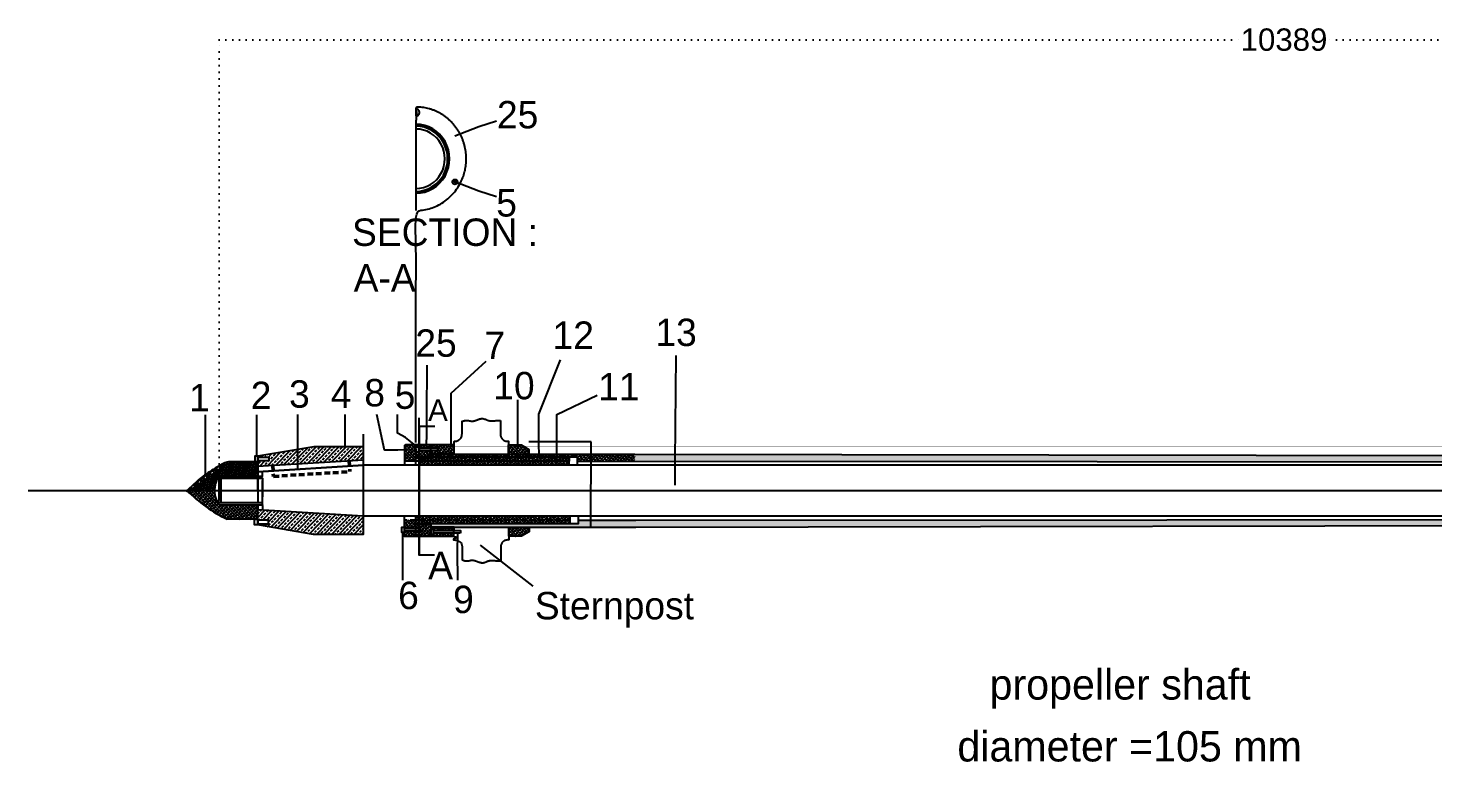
# Model space of a CAD drawing. Header units: millimetres. Extents: x -360 to 5236, y 21 to 1669.
# Drawn here: x -360 to 2784, y 21 to 1662 of the extents above; entities that cross this region are included whole.
import ezdxf

# ---------------------------------------------------------------- set-up
doc = ezdxf.new("R2010")
doc.units = ezdxf.units.MM
doc.header["$MEASUREMENT"] = 0
for name, pattern in [('ACAD_ISO04W100', [30, 24, -3, 0, -3]), ('ACAD_ISO07W100', [3, 0, -3]), ('CENTER', [50.8, 31.75, -6.35, 6.35, -6.35]), ('HIDDEN', [9.525, 6.35, -3.175])]:
    doc.linetypes.add(name, pattern=pattern)
doc.layers.add('C.line', color=2, linetype='ACAD_ISO04W100', lineweight=13)
doc.styles.get("Standard").update_dxf_attribs({"font": 'arial.ttf'})
doc.dimstyles.get("Standard").update_dxf_attribs({"dimtxt": 0.18, "dimasz": 0.18, "dimexe": 0.18, "dimexo": 0.0625, "dimgap": 0.09, "dimtad": 0, "dimtih": 1, "dimtoh": 1, "dimdec": 4, "dimzin": 0, "dimdsep": 46, "dimtxsty": 'Standard', "dimcen": 0.09, "dimadec": 0, "dimazin": 0, "dimtfac": 1, "dimtdec": 4, "dimtofl": 0, "dimtmove": 0, "dimatfit": 3, "dimfxl": 1, "dimtolj": 1, "dimtzin": 0, "dimarcsym": 0})
pattern_1 = [(45.79794, (-20043.0747, 1075.4006), (-4.204116, 4.3228763), []), (45.79794, (-20038.8706, 1075.4006), (-4.204116, 4.3228763), [3.0150394, -1.5075197])]
pattern_2 = [(134.20206, (-20043.0747, 1075.4006), (-4.204116, -4.3228763), []), (134.20206, (-20043.0747, 1079.7234), (-4.204116, -4.3228763), [3.0150394, -1.5075197])]
pattern_3 = [(134.20206, (-20043.453, 1103.294), (-4.204116, -4.3228763), []), (134.20206, (-20043.453, 1107.617), (-4.204116, -4.3228763), [3.0150394, -1.5075197])]
pattern_4 = [(45.79794, (-20043.453, 1103.294), (-4.204116, 4.3228763), []), (45.79794, (-20039.249, 1103.294), (-4.204116, 4.3228763), [3.0150394, -1.5075197])]

# ---------------------------------------------------------------- blocks, each defined once
blk = doc.blocks.new('*D6')
at = {"color": 0, "linetype": 'ACAD_ISO07W100', "lineweight": -2, "ltscale": 5, "transparency": 16777216}
for p, q in [((442.9, 603), (442.9, 1627)), ((443.1, 1626.8), (2733.9, 1626.8)), ((5208.4, 1626.8), (2917.6, 1626.8)), ((5208.6, 605), (5208.6, 1627))]:
    blk.add_line(p, q, dxfattribs=at)
at = {"color": 0, "linetype": 'ACAD_ISO07W100', "ltscale": 5, "transparency": 16777216}
for points in [[(443.1, 1626.8), (443.1, 1626.8), (442.9, 1626.8)], [(5208.4, 1626.8), (5208.4, 1626.8), (5208.6, 1626.8)]]:
    blk.add_solid(points, dxfattribs=at)
at = {"layer": 'Defpoints', "color": 0, "linetype": 'ACAD_ISO07W100', "ltscale": 5, "transparency": 16777216}
for p in [(5208.6, 1626.8), (442.9, 602.9), (5208.6, 605)]:
    blk.add_point(p, dxfattribs=at)
at = {"color": 0, "linetype": 'ACAD_ISO07W100', "ltscale": 5, "transparency": 16777216, "insert": (2825.8, 1626.8), "char_height": 50, "attachment_point": 5}
blk.add_mtext('\\A1;10389', dxfattribs=at)
blk = doc.blocks.new('*D5')
at = {"color": 0, "lineweight": -2, "transparency": 16777216}
for p, q in [((1135.6, 728.4), (1275.1, 728.4)), ((1275, 728.2), (1275, 633)), ((1275, 537.4), (1275, 632.6)), ((1136.9, 537.2), (1275.1, 537.2))]:
    blk.add_line(p, q, dxfattribs=at)
at = {"color": 0, "transparency": 16777216}
for points in [[(1274.9, 728.2), (1275, 728.2), (1275, 728.4)], [(1274.9, 537.4), (1275, 537.4), (1275, 537.2)]]:
    blk.add_solid(points, dxfattribs=at)
at = {"layer": 'Defpoints', "color": 0, "transparency": 16777216}
for p in [(1135.5, 728.4), (1136.9, 537.2), (1275, 537.2)]:
    blk.add_point(p, dxfattribs=at)
at = {"color": 0, "transparency": 16777216, "insert": (1275, 632.8), "char_height": 0.18, "attachment_point": 5}
blk.add_mtext('\\A1;191.2384', dxfattribs=at)
blk = doc.blocks.new('gff')
at = {"ltscale": 2}
h = blk.add_hatch(dxfattribs=at)
h.set_pattern_fill('ANSI33', color=256, scale=142.210935, style=0)
h.set_pattern_definition([(45.79794, (-20043.075, 1075.4), (-8.408232, 8.6457526), []), (45.79794, (-20034.666, 1075.4), (-8.408232, 8.6457526), [6.030079, -3.0150394])])
h.paths.add_polyline_path([(765.98097, 716.99566), (654.65462, 716.99566), (529.75263, 695.72247), (529.75263, 693.64814), (553.77081, 693.64814), (553.77081, 685.35086), (529.75263, 685.35086), (529.75263, 683.27654), (529.75263, 673.457), (765.98097, 687.93299)])
h = blk.add_hatch()
h.set_pattern_fill('ANSI33', color=256, scale=71.105467, style=0)
h.set_pattern_definition(pattern_1)
edge = h.paths.add_edge_path()
edge.add_line((857.56476, 684.89339), (883.42275, 684.89339))
edge.add_line((883.42275, 684.89339), (883.42275, 718.63391))
edge.add_line((883.42275, 718.63391), (880.58235, 720.86599))
edge.add_line((880.58235, 720.86599), (860.60688, 720.86599))
edge.add_ellipse((860.60688, 717.73794), major_axis=(0, 3.12805), ratio=0.9725274726, start_angle=0, end_angle=90)
edge.add_line((857.56476, 717.73794), (857.56476, 684.89339))
h = blk.add_hatch()
h.set_pattern_fill('ANSI33', color=256, scale=71.105467, angle=60, style=0)
h.set_pattern_definition([(104.605766, (-20043.0747, 1075.4006), (-5.7429292, -1.5822825), []), (104.605766, (-20040.9726, 1079.144), (-5.7429292, -1.5822825), [3.051182, -1.525591])])
h.paths.add_polyline_path([(916.88603, 720.86599), (890.9433, 720.86599), (890.9433, 713.78096), (916.88603, 713.78096)])
h.paths.add_polyline_path([(890.9433, 720.86599), (883.42275, 720.86599), (883.42275, 718.63391), (886.08804, 716.53944), (888.75334, 716.53944), (888.75334, 713.78096), (890.9433, 713.78096)])
h = blk.add_hatch()
h.set_pattern_fill('ANSI33', color=256, scale=71.105467, angle=90, style=0)
h.set_pattern_definition(pattern_2)
h.paths.add_polyline_path([(916.88603, 707.52485), (890.9433, 707.52485), (890.9433, 693.23022), (916.88603, 693.23022)])
h.paths.add_polyline_path([(890.9433, 707.52485), (888.75334, 707.52485), (888.75334, 704.76637), (883.42275, 704.76637), (883.42275, 702.09349), (883.42275, 693.23022), (890.9433, 693.23022)])
for points in [[(916.88603, 693.23022), (883.42275, 693.23022), (883.42275, 691.66619), (916.88603, 691.66619)], [(916.88603, 702.09768), (916.88603, 700.53365), (968.60201, 700.53365), (968.60201, 702.09768)], [(540.03955, 650.81825), (442.94533, 650.81825), (442.94533, 646.66961), (540.03955, 646.66961)], [(539.66136, 591.18867), (442.56714, 591.18867), (442.56714, 587.04003), (539.66136, 587.04003)], [(916.64859, 546.10443), (883.00376, 546.10443), (883.00376, 544.53192), (916.64859, 544.53192)], [(968.64513, 535.61635), (916.64859, 535.61635), (916.64859, 537.18886), (968.64513, 537.18886)]]:
    blk.add_hatch(color=256, dxfattribs=at).paths.add_polyline_path(points)
h = blk.add_hatch()
h.set_pattern_fill('ANSI33', color=256, scale=71.105467, style=0)
h.set_pattern_definition(pattern_1)
h.paths.add_polyline_path([(1158.60762, 693.23022), (916.88603, 693.23022), (916.88603, 691.66619), (890.9433, 691.66619), (890.9433, 684.89339), (1158.75872, 684.89339)])
h.paths.add_polyline_path([(1226.28096, 684.89339), (890.9433, 684.89339), (890.9433, 675.5092), (1226.28096, 675.50909)])
h.paths.add_polyline_path([(1226.28096, 693.23022), (1158.60762, 693.23022), (1158.75872, 684.89339), (1226.28096, 684.89339)])
h = blk.add_hatch()
h.set_pattern_fill('ANSI33', color=256, scale=71.105467, style=0)
h.set_pattern_definition(pattern_1)
h.paths.add_polyline_path([(916.88603, 720.86599), (916.88603, 713.78096), (931.34296, 713.78096), (931.34296, 707.52485), (916.88603, 707.52485), (916.88603, 702.09768), (968.60201, 702.09768), (968.60201, 720.86599)])
h = blk.add_hatch()
h.set_pattern_fill('ANSI33', color=256, scale=71.105467, angle=90, style=0)
h.set_pattern_definition(pattern_2)
h.paths.add_polyline_path([(1158.47526, 700.53365), (916.88603, 700.53365), (916.88603, 693.23022), (1158.60762, 693.23022)])
h = blk.add_hatch()
h.set_pattern_fill('ANSI33', color=256, scale=71.105467, style=0)
h.set_pattern_definition(pattern_1)
h.paths.add_polyline_path([(1118.55817, 720.86599), (1090.28665, 720.86599), (1090.28665, 700.53365), (1135.9184, 700.53365), (1135.9184, 710.69982)])
h = blk.add_hatch()
h.set_pattern_fill('ANSI33', color=256, scale=71.105467, angle=90, style=0)
h.set_pattern_definition(pattern_2)
h.paths.add_polyline_path([(1158.47526, 700.53365), (1158.60762, 693.23022), (1226.28096, 693.23022), (1244.53366, 693.23022), (1244.53366, 684.89339), (1373.33493, 684.80421), (1373.33493, 700.53365)])
h = blk.add_hatch()
h.set_pattern_fill('ANSI33', color=256, scale=71.105467, angle=90, style=0)
h.set_pattern_definition(pattern_2)
h.paths.add_polyline_path([(1373.33493, 700.53365), (1314.44748, 700.53365), (1314.44748, 684.84499), (3570.42419, 683.28292), (3752.25744, 683.28292), (3752.25744, 696.27132), (3689.09958, 696.27132), (3689.09958, 696.27312)])
h = blk.add_hatch(dxfattribs=at)
h.set_pattern_fill('ANSI36', color=256, scale=71.105467, style=0)
h.set_pattern_definition([(45.79794, (-20043.0747, 1075.4006), (1.5765435, 5.94395493), [7.53759854, -1.5075197, 0, -1.5075197])])
edge = h.paths.add_edge_path()
edge.add_ellipse((484.54208, 618.66716), major_axis=(0, 53.50813), ratio=0.9725274726, start_angle=53.06822416, end_angle=89.71909824)
edge.add_line((432.50458, 618.92949), (371.17846, 618.92946))
edge.add_ellipse((587.58844, 397.51053), major_axis=(0, 313.9155), ratio=0.9725274726, start_angle=384.44930827, end_angle=405.14252634, ccw=False)
edge.add_line((461.23197, 683.27654), (529.75263, 683.27654))
edge.add_line((529.75263, 683.27654), (529.75263, 650.81825))
edge.add_line((529.75263, 650.81825), (442.94533, 650.81825))
h = blk.add_hatch(dxfattribs=at)
h.set_pattern_fill('ANSI33', color=256, scale=71.105467, style=0)
h.set_pattern_definition(pattern_4)
edge = h.paths.add_edge_path()
edge.add_ellipse((484.54208, 618.66716), major_axis=(0, 53.50813), ratio=0.9725274726, start_angle=89.71909824, end_angle=126.23308777)
edge.add_line((442.56714, 587.04003), (529.37444, 587.04003))
edge.add_line((529.37444, 587.04003), (529.37444, 554.58174))
edge.add_line((529.37444, 554.58174), (460.85378, 554.58174))
edge.add_ellipse((602.88281, 862.09473), major_axis=(0, 340.42951), ratio=0.9725274726, start_angle=135.58501132, end_angle=154.59646575, ccw=False)
edge.add_line((371.17846, 618.92946), (432.50458, 618.92949))
h = blk.add_hatch(dxfattribs=at)
h.set_pattern_fill('ANSI33', color=256, scale=142.210935, style=0)
h.set_pattern_definition([(45.79794, (-20043.453, 1103.294), (-8.408232, 8.6457526), []), (45.79794, (-20035.045, 1103.294), (-8.408232, 8.6457526), [6.030079, -3.0150394])])
h.paths.add_polyline_path([(765.60278, 562.34904), (529.37444, 576.86929), (529.37444, 552.50742), (553.39262, 552.50742), (553.39262, 544.21013), (529.37444, 544.21013), (529.37444, 542.13581), (654.27643, 520.86262), (765.60278, 520.86262)])
h = blk.add_hatch()
h.set_pattern_fill('ANSI33', color=256, scale=71.105467, angle=90, style=0)
h.set_pattern_definition(pattern_3)
h.paths.add_polyline_path([(883.00376, 552.91397), (857.00549, 552.91397), (857.00549, 534.23612), (883.00376, 534.23612)])
h.paths.add_polyline_path([(890.56511, 544.53192), (883.00376, 544.53192), (883.00376, 534.23612), (890.56511, 534.23612)])
h.paths.add_polyline_path([(890.56511, 552.91397), (883.00376, 552.91397), (883.00376, 546.10443), (890.56511, 546.10443)])
edge = h.paths.add_edge_path()
edge.add_line((883.00376, 527.94608), (857.00549, 527.94608))
edge.add_line((857.00549, 527.94608), (857.00549, 519.89124))
edge.add_ellipse((860.06411, 519.89124), major_axis=(0, 3.14502), ratio=0.9725274726, start_angle=90, end_angle=180)
edge.add_line((860.06411, 516.74622), (883.00376, 516.74622))
edge.add_line((883.00376, 516.74622), (883.00376, 527.94608))
h.paths.add_polyline_path([(890.56511, 527.94608), (883.00376, 527.94608), (883.00376, 516.74622), (890.56511, 516.74622)])
h = blk.add_hatch()
h.set_pattern_fill('ANSI33', color=256, scale=71.105467, style=0)
h.set_pattern_definition(pattern_4)
h.paths.add_polyline_path([(890.56511, 562.349), (883.00376, 562.349), (883.00376, 552.91397), (890.56511, 552.91397)])
h = blk.add_hatch()
h.set_pattern_fill('ANSI33', color=256, scale=71.105467, style=0)
h.set_pattern_definition(pattern_4)
h.paths.add_polyline_path([(1227.72206, 562.34889), (890.56511, 562.349), (890.56511, 552.91397), (1227.72206, 552.91397)])
h = blk.add_hatch()
h.set_pattern_fill('ANSI33', color=256, scale=71.105467, style=0)
h.set_pattern_definition(pattern_4)
h.paths.add_polyline_path([(1227.72206, 552.91397), (890.56511, 552.91397), (890.56511, 546.10443), (916.64859, 546.10443), (916.64859, 544.53192), (1227.72206, 544.53192)])
h = blk.add_hatch()
h.set_pattern_fill('ANSI33', color=256, scale=71.105467, style=0)
h.set_pattern_definition(pattern_4)
h.paths.add_polyline_path([(916.64859, 544.53192), (890.56511, 544.53192), (890.56511, 534.23612), (892.17962, 534.23612), (892.17962, 527.94608), (891.09772, 527.94608), (890.56511, 527.94608), (890.56511, 516.74622), (916.64859, 516.74622)])
h = blk.add_hatch()
h.set_pattern_fill('ANSI33', color=256, scale=71.105467, angle=90, style=0)
h.set_pattern_definition(pattern_3)
h.paths.add_polyline_path([(3751.8808, 554.556), (1375.57384, 552.91397), (1246.07379, 552.91397), (1246.07379, 544.53192), (916.64859, 544.53192), (916.64859, 537.18886), (968.64513, 537.18886), (1375.57384, 537.18886), (3688.72295, 541.56761), (3751.8808, 541.56761)])
h = blk.add_hatch()
h.set_pattern_fill('ANSI33', color=256, scale=71.105467, style=0)
h.set_pattern_definition(pattern_4)
h.paths.add_polyline_path([(968.62642, 535.61635), (916.64859, 535.61635), (916.64859, 532.50668), (922.00809, 532.50668), (922.00809, 529.73323), (968.55639, 529.73323)])
h.paths.add_polyline_path([(968.48151, 523.44319), (956.10032, 523.44319), (922.00809, 523.44319), (922.00809, 520.66974), (916.64859, 520.66974), (916.64859, 516.74622), (968.4018, 516.74622)])
h = blk.add_hatch()
h.set_pattern_fill('ANSI33', color=256, scale=71.105467, style=0)
h.set_pattern_definition(pattern_4)
h.paths.add_polyline_path([(1119.41485, 516.74622), (1136.86926, 526.96754), (1136.86926, 537.18886), (1090.98995, 537.18886), (1090.98995, 516.74622)])
for p, q in [((975.21532, 1305.85222), (965.11934, 1309.96811)), ((976.07609, 1308.15529), (965.97298, 1312.16996)), ((890.56511, 758.05838), (890.56511, 474.79386)), ((883.42275, 711.9869), (883.42275, 702.09349)), ((916.88603, 702.09768), (968.60201, 702.09768)), ((1226.28096, 675.50924), (1226.28096, 693.23022)), ((529.37444, 678.71187), (529.37444, 591.18867)), ((1227.72206, 562.34904), (1227.72206, 544.53192))]:
    blk.add_line(p, q, dxfattribs=at)
at = {"ltscale": 40}
for p, q in [((883.42275, 675.50924), (883.42275, 720.86599)), ((1090.28665, 700.53365), (1090.28665, 720.86599)), ((529.03036, 673.41274), (765.98097, 687.93299)), ((446.60181, 650.81825), (446.60181, 591.18867)), ((446.98, 646.66961), (446.98, 618.9295)), ((539.66136, 587.04003), (539.66136, 641.3741)), ((539.66136, 591.18867), (442.56714, 591.18867)), ((529.37444, 554.58174), (460.85378, 554.58174)), ((765.60278, 562.34904), (1530.34679, 562.34904)), ((883.00376, 516.74622), (883.00376, 562.34904)), ((916.64859, 535.61635), (968.64513, 535.61635)), ((968.4018, 516.74622), (968.64513, 537.18886))]:
    blk.add_line(p, q, dxfattribs=at)
at = {"linetype": 'HIDDEN', "lineweight": 50, "ltscale": 2}
for p, q in [((563.06955, 675.28845), (564.51408, 650.44096)), ((564.50154, 650.65676), (735.66938, 661.17793)), ((734.22485, 686.02543), (735.66938, 661.17793))]:
    blk.add_line(p, q, dxfattribs=at)
at = {"linetype": 'CENTER', "ltscale": 5}
for p, q in [((275.56875, 618.9294), (5395.52961, 618.93243)), ((275.94694, 618.9294), (5395.9078, 618.93243))]:
    blk.add_line(p, q, dxfattribs=at)
blk.add_line((1026.9652, 497.05111), (1144.71278, 404.90836))
at = {"ltscale": 2}
for points in [[(1063.74012, 1444.78016), (1024.34864, 1432.21873), (970.5884, 1411.45751)], [(1063.74012, 1275.67955), (1024.34864, 1288.24098), (970.5884, 1309.0022)], [(1464.93606, 920.50739), (1462.60719, 683.89348), (1462.60719, 630.77874)], [(411.61695, 788.3088), (411.61695, 704.92242), (411.61695, 653.85136)], [(526.31967, 788.51199), (526.21773, 750.43026), (526.21773, 695.72247)], [(618.58031, 788.67543), (618.47927, 728.28687), (618.47927, 666.44275)], [(724.38259, 788.86285), (724.38259, 759.68176), (724.38259, 716.99566)], [(865.04177, 709.75597), (842.8956, 709.14844), (813.27132, 709.18907), (795.96857, 789.02032)], [(886.08804, 716.53944), (859.77549, 737.21666), (842.37738, 747.43537), (842.34665, 789.07182)], [(925.22501, 474.79386), (890.56511, 474.79386), (890.56511, 781.56033)], [(890.9433, 728.03196), (890.9433, 762.59198), (925.41618, 762.59198)], [(529.75263, 693.64814), (553.77081, 693.64814), (553.77081, 685.35086), (529.75263, 685.35086)], [(1244.53366, 675.50924), (1244.53366, 693.23022), (883.42275, 693.23022), (916.88603, 693.23022), (1226.28096, 693.23022), (1226.28096, 684.89339), (883.42275, 684.89339), (857.56476, 684.89339)], [(883.42275, 691.66619), (916.88603, 691.66619), (916.88603, 720.86599)], [(931.34296, 713.78096), (888.75334, 713.78096), (931.34296, 713.78096), (931.34296, 707.52485), (888.75334, 707.52485)], [(916.88603, 703.48358), (916.88603, 700.53365), (968.60201, 700.53365), (1090.28665, 700.53365)], [(1090.28665, 720.86599), (1118.55817, 720.86599), (1135.9184, 710.69982), (1135.9184, 700.53365)], [(442.94533, 650.81825), (540.03955, 650.81825), (540.03955, 661.6213)], [(442.94533, 646.66961), (540.03955, 646.66961), (540.03955, 604.98233)], [(529.37444, 544.21013), (553.39262, 544.21013), (553.39262, 552.50742), (529.37444, 552.50742)], [(1246.07379, 562.34904), (1246.07379, 544.53192), (883.00376, 544.53192), (916.64859, 544.53192)], [(883.00376, 546.10443), (916.64859, 546.10443), (916.64859, 516.74622)], [(854.23682, 418.63926), (854.14791, 480.31334), (854.32573, 525.17263)], [(891.09772, 534.23612), (857.00549, 534.23612), (892.17962, 534.23612), (892.17962, 527.94608), (891.09772, 527.94608), (857.00549, 527.94608)], [(957.18223, 529.73323), (922.00809, 529.73323), (982.94464, 529.73323), (982.94464, 523.44319)], [(982.64539, 523.44319), (956.10032, 523.44319), (922.00809, 523.44319)], [(976.73684, 418.6888), (976.47562, 482.14186), (976.99807, 523.44319)]]:
    blk.add_lwpolyline(points, dxfattribs=at)
for points in [[(907.21921, 718.77404), (907.76713, 746.28761), (907.59897, 789.18742), (908.60069, 899.5847)], [(962.16035, 715.61367), (962.16035, 759.07103), (962.51643, 789.2847), (962.51643, 836.55869), (1040.74698, 908.39808)], [(1158.75872, 693.48587), (1157.9784, 727.94822), (1158.49311, 789.72754), (1207.1551, 911.55875)], [(1111.13195, 718.07862), (1111.13195, 750.26369), (1111.1542, 789.54801), (1111.1542, 821.882)], [(1198.79276, 675.21059), (1198.79276, 732.31407), (1198.81057, 789.24196), (1288.97708, 832.18763)], [(916.88603, 700.53365), (1373.33493, 700.53365), (1373.33493, 700.53365), (3690.07773, 696.27132)], [(916.64859, 537.18886), (916.64859, 535.61635), (968.64513, 535.61635), (968.64513, 535.61635), (968.64513, 537.18886), (916.64859, 537.18886), (1375.57384, 537.18886), (3688.72295, 541.56761), (3751.8808, 541.56761)]]:
    blk.add_lwpolyline(points)
at = {"ltscale": 40}
for points in [[(765.60278, 744.88929), (765.60278, 520.86262), (654.27643, 520.86262), (529.37444, 542.13581), (529.37444, 587.04003), (529.37444, 576.86929), (765.60278, 562.34904), (4874.64477, 562.34771), (5110.87312, 576.86796), (5110.87312, 587.0387), (5110.87312, 542.13449)], [(765.98097, 716.99566), (654.65462, 716.99566), (529.75263, 695.72247), (522.68283, 695.72247), (522.68283, 689.4995), (522.68283, 683.27654), (529.75263, 683.27654), (529.75263, 695.72247)], [(5111.25131, 660.98767), (4875.02296, 675.50791), (765.98097, 675.50924)], [(1244.53366, 684.89339), (3570.42419, 683.28292), (3752.25744, 683.28292)], [(1136.86926, 537.18886), (1136.86926, 526.96754), (1119.41485, 516.74622), (1090.98995, 516.74622), (1090.98995, 537.18886)], [(1246.07379, 552.91397), (1375.57384, 552.91397), (3751.8808, 554.556)]]:
    blk.add_lwpolyline(points, dxfattribs=at)
at = {"ltscale": 2}
for points in [[(888.75334, 716.53944), (888.75334, 710.65291), (888.75334, 704.76637), (883.42275, 704.76637), (883.42275, 710.65291), (883.42275, 716.53944)], [(522.30464, 554.58174), (529.37444, 554.58174), (529.37444, 542.13581), (522.30464, 542.13581), (522.30464, 548.35878)], [(857.00549, 531.0911), (857.00549, 525.17263), (851.64598, 525.17263), (851.64598, 531.0911), (851.64598, 537.00958), (857.00549, 537.00958)], [(916.64859, 526.58821), (916.64859, 532.50668), (922.00809, 532.50668), (922.00809, 526.58821), (922.00809, 520.66974), (916.64859, 520.66974)]]:
    blk.add_lwpolyline(points, close=True, dxfattribs=at)
at = {"ltscale": 40}
blk.add_lwpolyline([(529.75263, 660.98899), (765.98097, 675.50924)], close=True, dxfattribs=at)
at = {"linetype": 'HIDDEN', "ltscale": 2}
blk.add_lwpolyline([(1227.72206, 552.91397), (883.00376, 552.91397), (857.00549, 552.91397)], dxfattribs=at)
at = {"ltscale": 2}
for centre, major_axis, start_param, end_param in [((883.42275, 1360.74892), (0, 77.16557), 3.1415926536, 6.2831853072), ((883.42275, 1360.74892), (0, 76.09383), 3.1415926536, 6.2831853072), ((883.42275, 1360.74892), (0, 72.87859), 3.1415926536, 6.2831853072), ((883.42275, 1360.74892), (0, 66.44813), 3.1415926536, 6.2831853072), ((970.5884, 1309.0022), (0, 5.70591), 1.5707963268, 7.853981634)]:
    blk.add_ellipse(centre, major_axis=major_axis, ratio=0.9725274726, start_param=start_param, end_param=end_param, dxfattribs=at)
at = {"ltscale": 40}
blk.add_ellipse((602.88281, 862.09473), major_axis=(0, 340.42951), ratio=0.9725274726, start_param=2.3664048638, end_param=2.6982173393, dxfattribs=at)
at = {"ltscale": 2}
for points, weights, degree, knots in [([(883.4212, 726.27449), (883.42198, 985.63753), (883.42275, 1245.00057), (995.99121, 1245.00057), (995.99121, 1360.74892), (995.99121, 1476.49728), (883.42275, 1476.49728), (883.42275, 1360.74892), (883.42275, 1245.00057)], [1, 1, 1, 0.707106781187, 1, 0.707106781187, 1, 1, 1], 2, [0, 0, 0, 1, 1, 2.5707963268, 2.5707963268, 4.1415926536, 4.1415926536, 5.1415926536, 5.1415926536, 5.1415926536]), ([(883.42275, 1456.17493), (891.26857, 1456.17493), (891.26857, 1464.24237), (891.26857, 1472.30982), (883.42275, 1472.30982), (884.55304, 1464.41343), (885.68332, 1456.51704)], [1, 0.707106781187, 1, 0.707106781187, 1, 1, 1], 2, [0, 0, 0, 1.5707963268, 1.5707963268, 3.1415926536, 3.1415926536, 4.1415926536, 4.1415926536, 4.1415926536]), ([(968.60201, 700.53365), (968.60201, 707.3111), (968.60201, 714.08854), (968.60201, 720.86599), (968.60201, 723.63703), (968.60201, 726.40807), (968.60201, 729.17911), (969.50869, 729.17911), (970.41538, 729.17911), (971.32206, 729.17911), (980.23221, 729.17911), (986.53264, 735.65752), (986.53264, 744.81937), (986.53264, 754.35913), (986.53264, 763.89889), (986.53264, 773.43865), (990.13718, 774.72136), (997.3748, 777.29694), (1012.96992, 770.81975), (1029.50985, 784.34654), (1047.31155, 773.05739), (1061.03087, 775.65823), (1069.62739, 775.46098), (1072.35602, 775.39837)], [1, 1, 1, 1, 1, 1, 1, 1, 1, 1, 0.804737854124, 0.804737854124, 1, 1, 1, 1, 1, 1, 1, 1, 1, 1, 1, 1], 3, [0, 0, 0, 0, 1, 1, 1, 2, 2, 2, 3, 3, 3, 4.5707963268, 4.5707963268, 4.5707963268, 5.5707963268, 5.5707963268, 5.5707963268, 20.718707038, 35.986593041, 69.8951183028, 89.6456113984, 113.7142130263, 124.9063534132, 124.9063534132, 124.9063534132, 124.9063534132]), ([(1072.35602, 775.39837), (1072.35602, 760.10887), (1072.35602, 744.81937), (1072.35602, 729.17911), (1087.5666, 729.17911), (1088.92663, 729.17911), (1090.28665, 729.17911), (1090.28665, 725.02255), (1090.28665, 720.86599)], [1, 1, 1, 0.707106781187, 1, 1, 1, 1, 1], 2, [0, 0, 0, 1, 1, 2.5707963268, 2.5707963268, 3.5707963268, 3.5707963268, 4.5707963268, 4.5707963268, 4.5707963268]), ([(1090.98995, 516.74622), (1090.98995, 512.5671), (1090.98995, 508.38799), (1089.62255, 508.38799), (1088.25514, 508.38799), (1072.96204, 508.38799), (1072.96204, 492.66288), (1072.96204, 477.29043), (1072.96204, 461.91799)], [1, 1, 1, 1, 1, 0.707106781187, 1, 1, 1], 2, [0, 0, 0, 1, 1, 2, 2, 3.5707963268, 3.5707963268, 4.5707963268, 4.5707963268, 4.5707963268])]:
    blk.add_rational_spline(points, weights, degree=degree, knots=knots, dxfattribs=at)
at = {"ltscale": 40}
for points, weights, degree, knots in [([(529.75263, 618.92955), (529.75263, 634.8739), (529.75263, 650.81825), (529.75263, 673.27036), (529.75263, 695.72247), (529.75263, 689.4995), (529.75263, 683.27654), (495.4923, 683.27654), (461.23197, 683.27654), (410.49263, 659.55581), (371.17846, 618.92946)], [1, 1, 1, 1, 1, 1, 1, 1, 1, 0.98373926018, 1], 2, [0, 0, 0, 1, 1, 2, 2, 3, 3, 4, 4, 4.3611647881, 4.3611647881, 4.3611647881]), ([(968.60201, 720.86599), (914.60444, 720.86599), (860.60688, 720.86599), (859.3468, 720.86599), (858.45578, 719.9498), (857.56476, 719.03362), (857.56476, 717.73794), (857.56476, 696.62359), (857.56476, 675.50924)], [1, 1, 1, 0.923879532511, 1, 0.923879532511, 1, 1, 1], 2, [0, 0, 0, 1, 1, 1.7853981634, 1.7853981634, 2.5707963268, 2.5707963268, 3.5707963268, 3.5707963268, 3.5707963268]), ([(442.56714, 587.04003), (442.75623, 618.92914), (442.94533, 650.81825), (419.73867, 619.07345), (442.56714, 587.04003), (491.11425, 587.04003), (539.66136, 587.04003), (539.66136, 581.6385), (539.66136, 576.23698)], [1, 1, 1, 0.80300025359, 1, 1, 1, 1, 1], 2, [0, 0, 0, 1, 1, 2.2769677669, 2.2769677669, 3.2769677669, 3.2769677669, 4.2769677669, 4.2769677669, 4.2769677669]), ([(857.00549, 562.34904), (857.00549, 548.19644), (857.00549, 534.04384), (857.00549, 519.89124), (857.00549, 518.04893), (858.27241, 516.74622), (860.06411, 516.74622), (896.25778, 516.74622), (932.45146, 516.74622), (968.64513, 516.74622), (968.64513, 513.96014), (968.64513, 511.17407), (968.64513, 508.38799), (969.55674, 508.38799), (970.46834, 508.38799), (971.37995, 508.38799), (980.33844, 508.38799), (986.67305, 501.87444), (986.67305, 492.66288), (986.67305, 483.07136), (986.67305, 473.47985), (986.67305, 463.88833), (990.29714, 462.59867), (997.57403, 460.00912), (1013.25376, 466.52144), (1029.88342, 452.92127), (1047.78169, 464.27166), (1061.57545, 461.65671), (1070.21861, 461.85504), (1072.96204, 461.91799)], [1, 1, 1, 1, 0.804737854124, 0.804737854124, 1, 1, 1, 1, 1, 1, 1, 1, 1, 1, 0.804737854124, 0.804737854124, 1, 1, 1, 1, 1, 1, 1, 1, 1, 1, 1, 1], 3, [0, 0, 0, 0, 1, 1, 1, 2.5707963268, 2.5707963268, 2.5707963268, 3.5707963268, 3.5707963268, 3.5707963268, 4.5707963268, 4.5707963268, 4.5707963268, 5.5707963268, 5.5707963268, 5.5707963268, 7.1415926536, 7.1415926536, 7.1415926536, 8.1415926536, 8.1415926536, 8.1415926536, 23.3716846759, 38.7224028868, 72.8148906181, 92.6725352178, 116.8717151991, 128.1245758258, 128.1245758258, 128.1245758258, 128.1245758258])]:
    blk.add_rational_spline(points, weights, degree=degree, knots=knots, dxfattribs=at)
at = {"layer": 'C.line', "color": 0, "linetype": 'ByBlock', "lineweight": -2}
blk.add_line((15.41623, 618.93232), (3103.00643, 618.93232), dxfattribs=at)
at = {"width": 0.972527}
for s, height, p in [('25', 61.252897, (1064.62559, 1428.68493)), ('5', 61.2529, (1063.00021, 1231.56644)), ('SECTION :', 61.252897, (740.32013, 1165.94305)), ('A-A', 61.252897, (744.0585, 1063.85488)), ('25', 61.252897, (881.95897, 918.1289)), ('12', 61.252897, (1189.07991, 935.7096)), ('13', 61.252897, (1419.17951, 942.00324)), ('7', 61.2529, (1036.49465, 912.90785)), ('10', 61.252897, (1056.42268, 822.92656)), ('11', 61.252897, (1291.2569, 820.46186)), ('1', 61.2529, (375.73053, 796.14629)), ('2', 61.2529, (513.6983, 801.11304)), ('3', 61.2529, (599.43064, 804.19201)), ('4', 61.2529, (692.87291, 803.83234)), ('8', 61.2529, (767.80836, 807.063)), ('5', 61.2529, (835.80539, 801.60683)), ('A', 49.00232, (910.36656, 774.16971)), ('A', 61.2529, (910.77551, 420.76728)), ('6', 61.2529, (843.51167, 353.85552)), ('9', 61.2529, (966.51923, 344.89538)), ('Sternpost', 61.252897, (1149.42356, 330.96926))]:
    blk.add_text(s, height=height, dxfattribs=at).set_placement(p)
at = {"color": 0, "width": 0.972527}
blk.add_text('propeller shaft', height=67.8493627, dxfattribs=at).set_placement((2166.92575, 151.55371))
at = {"linetype": 'ACAD_ISO07W100', "ltscale": 5}
dim = blk.add_linear_dim(base=(5208.55533, 1626.79344), p1=(442.94533, 602.908), p2=(5208.55533, 604.98551), text='10389', dimstyle='Standard', override={"dimtxt": 50}, dxfattribs=at)
dim.commit()
dim.dimension.update_dxf_attribs({"geometry": '*D6', "text_midpoint": (2825.75033, 1626.79344)})
dim = blk.add_linear_dim(base=(1274.9641, 537.18886), p1=(1135.54021, 728.42728), p2=(1136.86926, 537.18886), angle=90, dimstyle='Standard')
dim.commit()
dim.dimension.update_dxf_attribs({"geometry": '*D5', "text_midpoint": (1274.9641, 632.80807)})

msp = doc.modelspace()

# ---------------------------------------------------------------- block references
msp.add_blockref('gff', (-375.4, 9.2))

# ---------------------------------------------------------------- texts
at = {"color": 0, "width": 0.972527}
msp.add_text('diameter =105 mm', height=67.849, dxfattribs=at).set_placement((1719.5, 22.4))

doc.saveas('drawing.dxf')
